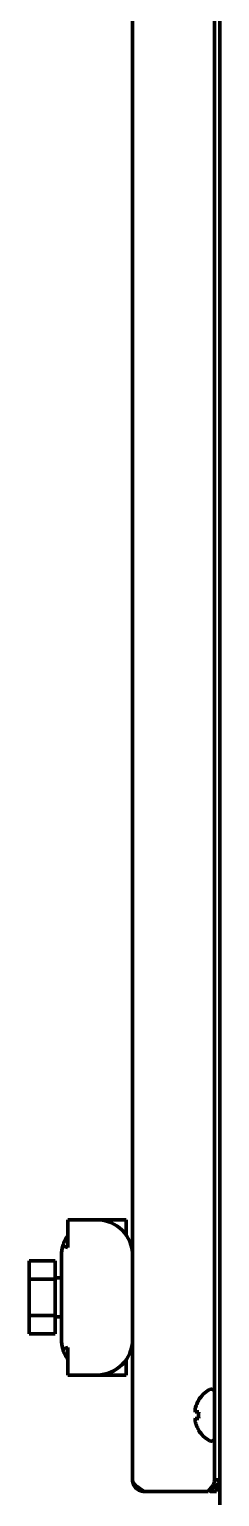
# Model space of a CAD drawing. Header units: inches. Extents: x -3055 to 7244, y 299 to 5591.
# Drawn here: x 4429.9 to 4459.4, y 2166.8 to 2393.6 of the extents above; entities that cross this region are included whole.
import ezdxf

# ---------------------------------------------------------------- set-up
doc = ezdxf.new("R2010")
doc.units = ezdxf.units.IN

msp = doc.modelspace()

# ---------------------------------------------------------------- linework, layer by layer
at = {"linetype": 'Continuous', "lineweight": 70}
for p, q in [((4459.41, 2146.62), (4459.41, 3798.12)), ((4445.91, 2485.22), (4445.91, 2169.42)), ((4458.61, 2481.12), (4458.61, 2172.42)), ((4435.91, 2209.62), (4435.91, 2205.35)), ((4440.41, 2209.62), (4435.91, 2209.62)), ((4440.41, 2209.62), (4444.91, 2209.62)), ((4444.91, 2209.62), (4444.91, 2207.29)), ((4435.91, 2205.35), (4435.11, 2205.57)), ((4429.91, 2200.45), (4429.91, 2203.27)), ((4433.91, 2203.27), (4429.91, 2203.27)), ((4433.91, 2203.27), (4433.91, 2200.45)), ((4434.91, 2204.12), (4434.91, 2191.12)), ((4429.91, 2194.8), (4429.91, 2200.45)), ((4429.91, 2200.45), (4433.91, 2200.45)), ((4434.91, 2200.62), (4433.91, 2200.62)), ((4433.91, 2200.45), (4433.91, 2194.8)), ((4429.91, 2191.97), (4429.91, 2194.8)), ((4433.91, 2194.8), (4429.91, 2194.8)), ((4433.91, 2194.8), (4433.91, 2191.97)), ((4433.91, 2194.62), (4434.91, 2194.62)), ((4433.91, 2191.97), (4429.91, 2191.97)), ((4435.11, 2189.68), (4435.91, 2189.9)), ((4435.91, 2189.9), (4435.91, 2185.62)), ((4444.91, 2187.96), (4444.91, 2185.62)), ((4435.91, 2185.62), (4440.41, 2185.62)), ((4444.91, 2185.62), (4440.41, 2185.62)), ((4456.13, 2181.72), (4456.17, 2181.72)), ((4458.21, 2183.42), (4458.01, 2183.42)), ((4456.17, 2177.12), (4456.13, 2177.12)), ((4458.01, 2175.42), (4458.21, 2175.42)), ((4458.61, 2169.42), (4458.61, 2172.42)), ((4458.61, 2169.42), (4459.41, 2169.42)), ((4458.77, 2168.42), (4458.91, 2168.42)), ((4458.91, 2168.42), (4458.91, 2167.62)), ((4457.61, 2167.62), (4447.71, 2167.62)), ((4458.91, 2167.62), (4457.91, 2167.62))]:
    msp.add_line(p, q, dxfattribs=at)
for centre, radius, start, end in [((4440.41, 2204.12), 5.5, 0, 90), ((4440.41, 2204.12), 5.5, 144.9032, 164.7449), ((4440.41, 2204.12), 5.5, 164.7449, 180), ((4440.41, 2191.12), 5.5, 180, 195.2551), ((4440.41, 2191.12), 5.5, 270, 0), ((4440.41, 2191.12), 5.5, 195.2551, 215.0968), ((4460.23, 2179.22), 4.8, 120.3012, 148.4186), ((4458.01, 2183.02), 0.4, 90, 120.3012), ((4458.21, 2183.02), 0.4, 0, 90), ((4459.91, 2179.42), 3.78, 172.3959, 179.9965), ((4459.91, 2179.42), 3.78, 180.0035, 187.6041), ((4460.23, 2179.62), 4.8, 211.5837, 239.6988), ((4458.01, 2175.82), 0.4, 239.6988, 270), ((4458.21, 2175.82), 0.4, 270, 0)]:
    msp.add_arc(centre, radius, start, end, dxfattribs=at)
for points, knots in [([(4456.17, 2181.72), (4456.04, 2181.52), (4455.94, 2181.31), (4455.8, 2180.99), (4455.76, 2180.88), (4455.68, 2180.65), (4455.65, 2180.54), (4455.62, 2180.42)], [0, 0, 0, 0, 0.5, 0.5, 0.75, 0.75, 1, 1, 1, 1]), ([(4456.17, 2178.92), (4456.04, 2178.92), (4455.94, 2178.92), (4455.8, 2178.92), (4455.76, 2178.92), (4455.68, 2178.92), (4455.65, 2178.92), (4455.62, 2178.92)], [0, 0, 0, 0, 0.5, 0.5, 0.75, 0.75, 1, 1, 1, 1]), ([(4459.41, 2169.42), (4459.41, 2169.35), (4459.4, 2169.27), (4459.35, 2169.12), (4459.32, 2169.05), (4459.23, 2168.9), (4459.17, 2168.82), (4459.04, 2168.67), (4458.97, 2168.6), (4458.8, 2168.45), (4458.71, 2168.37), (4458.51, 2168.22), (4458.41, 2168.15), (4458.19, 2168), (4458.08, 2167.92), (4457.85, 2167.77), (4457.73, 2167.7), (4457.61, 2167.62)], [0, 0, 0, 0, 0.125, 0.125, 0.25, 0.25, 0.375, 0.375, 0.5, 0.5, 0.625, 0.625, 0.75, 0.75, 0.875, 0.875, 1, 1, 1, 1])]:
    msp.add_open_spline(points, degree=3, knots=knots, dxfattribs=at)
for points in [[(4455.62, 2180.42), (4455.61, 2180.4), (4455.61, 2180.35), (4455.6, 2180.27), (4455.6, 2180.2), (4455.6, 2180.13), (4455.6, 2180.06), (4455.61, 2179.99), (4455.61, 2179.95), (4455.62, 2179.92)], [(4455.62, 2179.92), (4455.63, 2179.92), (4455.66, 2179.92), (4455.71, 2179.92), (4455.77, 2179.92), (4455.83, 2179.92), (4455.89, 2179.92), (4455.97, 2179.92), (4456.06, 2179.92), (4456.13, 2179.92), (4456.17, 2179.92)], [(4455.62, 2178.92), (4455.61, 2178.9), (4455.61, 2178.85), (4455.6, 2178.78), (4455.6, 2178.71), (4455.6, 2178.64), (4455.6, 2178.57), (4455.61, 2178.49), (4455.61, 2178.45), (4455.62, 2178.42)], [(4455.62, 2178.42), (4455.63, 2178.37), (4455.66, 2178.26), (4455.71, 2178.1), (4455.77, 2177.94), (4455.83, 2177.79), (4455.89, 2177.63), (4455.97, 2177.48), (4456.06, 2177.31), (4456.13, 2177.19), (4456.17, 2177.12)], [(4445.91, 2169.42), (4445.91, 2169.19), (4446.01, 2168.72), (4446.41, 2168.12), (4447.01, 2167.72), (4447.48, 2167.62), (4447.71, 2167.62)], [(4447.71, 2167.62), (4447.4, 2167.82), (4446.77, 2168.22), (4446.08, 2168.82), (4445.91, 2169.22), (4445.91, 2169.42)], [(4458.61, 2169.42), (4458.61, 2169.22), (4458.52, 2168.82), (4458.14, 2168.22), (4457.79, 2167.82), (4457.61, 2167.62)]]:
    msp.add_open_spline(points, degree=3, dxfattribs=at)

doc.saveas('drawing.dxf')
